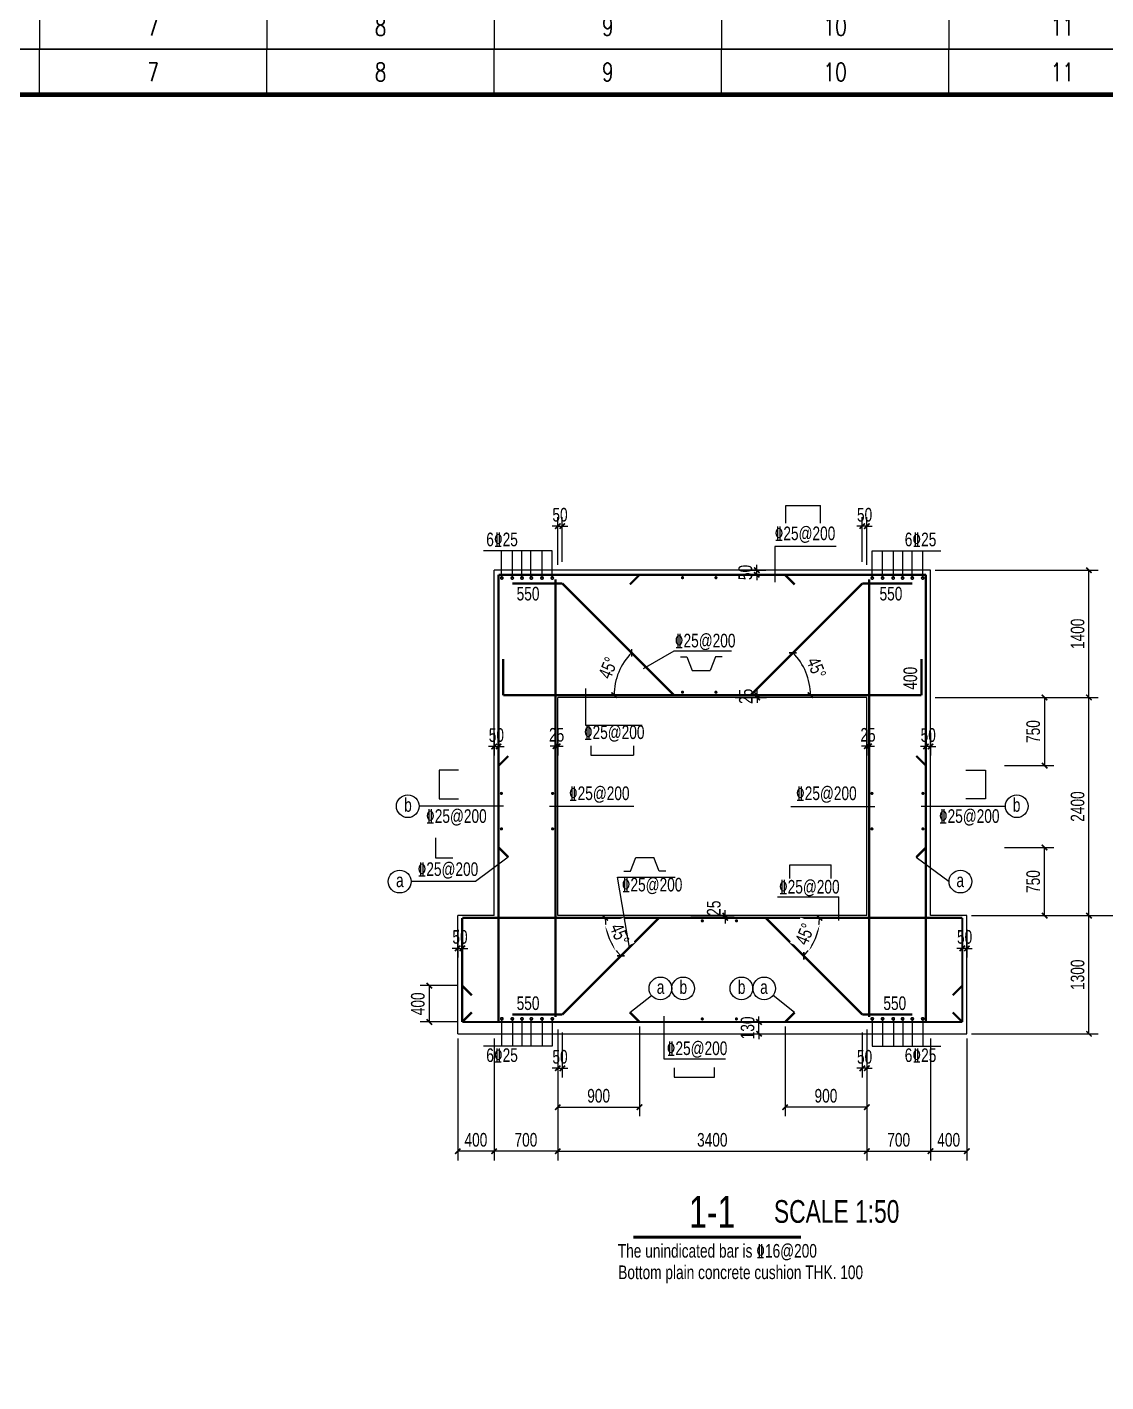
# Model space of a CAD drawing. Extents: x 707031 to 850566, y -411673 to -233438.
# Drawn here: x 738824 to 762555, y -322176 to -292368 of the extents above; entities that cross this region are included whole.
import ezdxf
from ezdxf.enums import TextEntityAlignment as Align

# ---------------------------------------------------------------- set-up
doc = ezdxf.new("R2010")
doc.units = 0
doc.header["$LTSCALE"] = 2000
doc.header["$MEASUREMENT"] = 0
doc.layers.get('0').update_dxf_attribs({"linetype": 'CONTINUOUS'})
doc.layers.get('DEFPOINTS').update_dxf_attribs({"linetype": 'CONTINUOUS'})
for name, color, linetype in [('4', 2, 'CONTINUOUS'), ('5', 7, 'CONTINUOUS'), ('6', 1, 'CONTINUOUS'), ('S_01', 3, 'CONTINUOUS'), ('S_04', 2, 'CONTINUOUS'), ('TK', 1, 'CONTINUOUS')]:
    doc.layers.add(name, color=color, linetype=linetype)
doc.styles.add('KS', font='kstxt.shx', dxfattribs={"width": 0.75, "bigfont": 'kshz.shx'})
doc.styles.add('TK-HZ', font='txt.shx', dxfattribs={"width": 0.8, "bigfont": 'hztxt.shx'})
doc.dimstyles.new('KS100', dxfattribs={"dimtxt": 300, "dimasz": 120, "dimexe": 200, "dimexo": 100, "dimgap": 100, "dimtad": 1, "dimdec": 0, "dimzin": 14, "dimdsep": 46, "dimtxsty": 'KS', "dimblk": 'ARCHTICK', "dimcen": -900, "dimclrd": 7, "dimclre": 7, "dimclrt": 2, "dimadec": 0, "dimazin": 0, "dimtfac": 1, "dimtdec": 0, "dimtix": 1, "dimtmove": 2, "dimatfit": 2, "dimfxl": 1, "dimtfill": 1, "dimtfillclr": 256, "dimtolj": 1, "dimtzin": 14, "dimarcsym": 0})
doc.dimstyles.new('KS50', dxfattribs={"dimtxt": 300, "dimasz": 120, "dimexe": 200, "dimexo": 100, "dimgap": 100, "dimtad": 1, "dimdec": 0, "dimlfac": 0.5, "dimzin": 14, "dimdsep": 46, "dimtxsty": 'KS', "dimblk": 'ARCHTICK', "dimcen": -900, "dimclrd": 7, "dimclre": 7, "dimclrt": 2, "dimadec": 0, "dimazin": 0, "dimtfac": 1, "dimtdec": 0, "dimtix": 1, "dimtmove": 2, "dimatfit": 2, "dimfxl": 1, "dimtolj": 1, "dimtzin": 14, "dimarcsym": 0})

# ---------------------------------------------------------------- blocks, each defined once
blk = doc.blocks.new('A1-1')
at = {"layer": 'TK', "color": 7}
for p, q in [((32050, 58400), (32050, 59400)), ((37050, 58400), (37050, 59400)), ((42050, 58400), (42050, 59400)), ((47050, 58400), (47050, 59400)), ((52050, 58400), (52050, 59400)), ((32050, 1000), (32050, 0)), ((37050, 1000), (37050, 0)), ((42050, 1000), (42050, 0)), ((47050, 1000), (47050, 0)), ((52050, 1000), (52050, 0))]:
    blk.add_line(p, q, dxfattribs=at)
for points, const_width in [([(0, 0), (84100, 0), (84100, 59400), (0, 59400)], 35), ([(2500, 1000), (83100, 1000), (83100, 58400), (2500, 58400)], 100)]:
    blk.add_lwpolyline(points, close=True, dxfattribs=dict(at, const_width=const_width))
at = {"layer": 'TK', "color": 7, "style": 'TK-HZ', "width": 0.75}
for s, p in [('7', (34550, 58900)), ('8', (39550, 58900)), ('9', (44550, 58900)), ('10', (49550, 58900)), ('11', (54550, 58900)), ('7', (34550, 500)), ('8', (39550, 500)), ('9', (44550, 500)), ('10', (49550, 500)), ('11', (54550, 500))]:
    blk.add_text(s, height=400, dxfattribs=at).set_placement(p, align=Align.MIDDLE_CENTER)
blk = doc.blocks.new('_ArchTick')
at = {"color": 0, "linetype": 'ByBlock', "const_width": 0.3}
blk.add_lwpolyline([(-0.5, -0.5), (0.5, 0.5)], dxfattribs=at)
blk = doc.blocks.new('*D298')
at = {"layer": '5', "color": 7, "lineweight": -2}
for p, q in [((759597, -311917), (762383, -311917)), ((762183, -314517), (762183, -311917)), ((759597, -314517), (762383, -314517))]:
    blk.add_line(p, q, dxfattribs=at)
at = {"layer": 'DEFPOINTS', "color": 0}
for p in [(759497, -311917), (762183, -311917), (759497, -314517)]:
    blk.add_point(p, dxfattribs=at)
at = {"layer": '5', "color": 7, "lineweight": -2, "xscale": 120, "yscale": 120, "zscale": 120}
for p, rotation in [((762183, -311917), 90), ((762183, -314517), 270)]:
    blk.add_blockref('_ArchTick', p, dxfattribs=dict(at, rotation=rotation))
at = {"layer": '5', "color": 2, "insert": (761933, -313217), "char_height": 300, "attachment_point": 5, "rotation": 90, "style": 'KS'}
blk.add_mtext('\\A1;1300', dxfattribs=at)
blk = doc.blocks.new('*D299')
at = {"layer": '5', "color": 7, "lineweight": -2}
for p, q in [((758797, -307117), (762383, -307117)), ((762183, -311917), (762183, -307117)), ((759597, -311917), (762383, -311917))]:
    blk.add_line(p, q, dxfattribs=at)
at = {"layer": 'DEFPOINTS', "color": 0}
for p in [(758697, -307117), (762183, -307117), (759497, -311917)]:
    blk.add_point(p, dxfattribs=at)
at = {"layer": '5', "color": 7, "lineweight": -2, "xscale": 120, "yscale": 120, "zscale": 120}
for p, rotation in [((762183, -307117), 90), ((762183, -311917), 270)]:
    blk.add_blockref('_ArchTick', p, dxfattribs=dict(at, rotation=rotation))
at = {"layer": '5', "color": 2, "insert": (761933, -309517), "char_height": 300, "attachment_point": 5, "rotation": 90, "style": 'KS'}
blk.add_mtext('\\A1;2400', dxfattribs=at)
blk = doc.blocks.new('*D300')
at = {"layer": '5', "color": 7, "lineweight": -2}
for p, q in [((758797, -304317), (762383, -304317)), ((762183, -307117), (762183, -304317)), ((759990, -307117), (762383, -307117))]:
    blk.add_line(p, q, dxfattribs=at)
at = {"layer": 'DEFPOINTS', "color": 0}
for p in [(758697, -304317), (762183, -304317), (759890, -307117)]:
    blk.add_point(p, dxfattribs=at)
at = {"layer": '5', "color": 7, "lineweight": -2, "xscale": 120, "yscale": 120, "zscale": 120}
for p, rotation in [((762183, -304317), 90), ((762183, -307117), 270)]:
    blk.add_blockref('_ArchTick', p, dxfattribs=dict(at, rotation=rotation))
at = {"layer": '5', "color": 2, "insert": (761933, -305717), "char_height": 300, "attachment_point": 5, "rotation": 90, "style": 'KS'}
blk.add_mtext('\\A1;1400', dxfattribs=at)
blk = doc.blocks.new('*D301')
at = {"layer": '5', "color": 7, "lineweight": -2}
for p, q in [((753425, -311917), (754380, -311917)), ((753425, -311967), (754380, -311967)), ((754180, -311917), (754180, -311797)), ((754180, -311967), (754180, -311917)), ((754180, -311967), (754180, -312087))]:
    blk.add_line(p, q, dxfattribs=at)
at = {"layer": 'DEFPOINTS', "color": 0}
for p in [(753325, -311917), (753325, -311967), (754180, -311917)]:
    blk.add_point(p, dxfattribs=at)
at = {"layer": '5', "color": 7, "lineweight": -2, "xscale": 120, "yscale": 120, "zscale": 120}
for p, rotation in [((754180, -311917), 270), ((754180, -311967), 90)]:
    blk.add_blockref('_ArchTick', p, dxfattribs=dict(at, rotation=rotation))
at = {"layer": '5', "color": 2, "insert": (753930, -311753), "char_height": 300, "attachment_point": 5, "rotation": 90, "style": 'KS'}
blk.add_mtext('\\A1;25', dxfattribs=at)
blk = doc.blocks.new('*D302')
at = {"layer": '5', "color": 7, "lineweight": -2}
for p, q in [((760323, -310417), (761407, -310417)), ((761207, -311917), (761207, -310417)), ((760226, -311917), (761407, -311917))]:
    blk.add_line(p, q, dxfattribs=at)
at = {"layer": 'DEFPOINTS', "color": 0}
for p in [(760223, -310417), (761207, -310417), (760126, -311917)]:
    blk.add_point(p, dxfattribs=at)
at = {"layer": '5', "color": 7, "lineweight": -2, "xscale": 120, "yscale": 120, "zscale": 120}
for p, rotation in [((761207, -310417), 90), ((761207, -311917), 270)]:
    blk.add_blockref('_ArchTick', p, dxfattribs=dict(at, rotation=rotation))
at = {"layer": '5', "color": 2, "insert": (760957, -311167), "char_height": 300, "attachment_point": 5, "rotation": 90, "style": 'KS'}
blk.add_mtext('\\A1;750', dxfattribs=at)
blk = doc.blocks.new('*D303')
at = {"layer": '5', "color": 7, "lineweight": -2}
for p, q in [((760226, -307117), (761407, -307117)), ((761207, -307117), (761207, -308617)), ((760323, -308617), (761407, -308617))]:
    blk.add_line(p, q, dxfattribs=at)
at = {"layer": 'DEFPOINTS', "color": 0}
for p in [(760126, -307117), (760223, -308617), (761207, -308617)]:
    blk.add_point(p, dxfattribs=at)
at = {"layer": '5', "color": 7, "lineweight": -2, "xscale": 120, "yscale": 120, "zscale": 120}
for p, rotation in [((761207, -307117), 90), ((761207, -308617), 270)]:
    blk.add_blockref('_ArchTick', p, dxfattribs=dict(at, rotation=rotation))
at = {"layer": '5', "color": 2, "insert": (760957, -307867), "char_height": 300, "attachment_point": 5, "rotation": 90, "style": 'KS'}
blk.add_mtext('\\A1;750', dxfattribs=at)
blk = doc.blocks.new('*D304')
at = {"layer": '5', "color": 7, "lineweight": -2}
for p, q in [((758697, -314617), (758697, -317301)), ((759497, -314617), (759497, -317301)), ((758697, -317101), (759497, -317101))]:
    blk.add_line(p, q, dxfattribs=at)
at = {"layer": 'DEFPOINTS', "color": 0}
for p in [(758697, -314517), (759497, -314517), (759497, -317101)]:
    blk.add_point(p, dxfattribs=at)
at = {"layer": '5', "color": 7, "lineweight": -2, "xscale": 120, "yscale": 120, "zscale": 120, "rotation": 180}
blk.add_blockref('_ArchTick', (758697, -317101), dxfattribs=at)
at = {"layer": '5', "color": 7, "lineweight": -2, "xscale": 120, "yscale": 120, "zscale": 120}
blk.add_blockref('_ArchTick', (759497, -317101), dxfattribs=at)
at = {"layer": '5', "color": 2, "insert": (759097, -316851), "char_height": 300, "attachment_point": 5, "style": 'KS'}
blk.add_mtext('\\A1;400', dxfattribs=at)
blk = doc.blocks.new('*D305')
at = {"layer": '5', "color": 7, "lineweight": -2}
for p, q in [((757297, -314617), (757297, -317301)), ((758697, -314995), (758697, -317301)), ((757297, -317101), (758697, -317101))]:
    blk.add_line(p, q, dxfattribs=at)
at = {"layer": 'DEFPOINTS', "color": 0}
for p in [(757297, -314517), (758697, -314895), (758697, -317101)]:
    blk.add_point(p, dxfattribs=at)
at = {"layer": '5', "color": 7, "lineweight": -2, "xscale": 120, "yscale": 120, "zscale": 120, "rotation": 180}
blk.add_blockref('_ArchTick', (757297, -317101), dxfattribs=at)
at = {"layer": '5', "color": 7, "lineweight": -2, "xscale": 120, "yscale": 120, "zscale": 120}
blk.add_blockref('_ArchTick', (758697, -317101), dxfattribs=at)
at = {"layer": '5', "color": 2, "insert": (757997, -316851), "char_height": 300, "attachment_point": 5, "style": 'KS'}
blk.add_mtext('\\A1;700', dxfattribs=at)
blk = doc.blocks.new('*D306')
at = {"layer": '5', "color": 7, "lineweight": -2}
for p, q in [((750497, -314617), (750497, -317301)), ((757297, -316163), (757297, -317301)), ((750497, -317101), (757297, -317101))]:
    blk.add_line(p, q, dxfattribs=at)
at = {"layer": 'DEFPOINTS', "color": 0}
for p in [(750497, -314517), (757297, -316063), (757297, -317101)]:
    blk.add_point(p, dxfattribs=at)
at = {"layer": '5', "color": 7, "lineweight": -2, "xscale": 120, "yscale": 120, "zscale": 120, "rotation": 180}
blk.add_blockref('_ArchTick', (750497, -317101), dxfattribs=at)
at = {"layer": '5', "color": 7, "lineweight": -2, "xscale": 120, "yscale": 120, "zscale": 120}
blk.add_blockref('_ArchTick', (757297, -317101), dxfattribs=at)
at = {"layer": '5', "color": 2, "insert": (753897, -316851), "char_height": 300, "attachment_point": 5, "style": 'KS'}
blk.add_mtext('\\A1;3400', dxfattribs=at)
blk = doc.blocks.new('*D307')
at = {"layer": '5', "color": 7, "lineweight": -2}
for p, q in [((748297, -314617), (748297, -317301)), ((749097, -314617), (749097, -317301)), ((749097, -317101), (748297, -317101))]:
    blk.add_line(p, q, dxfattribs=at)
at = {"layer": 'DEFPOINTS', "color": 0}
for p in [(748297, -314517), (749097, -314517), (748297, -317101)]:
    blk.add_point(p, dxfattribs=at)
at = {"layer": '5', "color": 7, "lineweight": -2, "xscale": 120, "yscale": 120, "zscale": 120, "rotation": 180}
blk.add_blockref('_ArchTick', (748297, -317101), dxfattribs=at)
at = {"layer": '5', "color": 7, "lineweight": -2, "xscale": 120, "yscale": 120, "zscale": 120}
blk.add_blockref('_ArchTick', (749097, -317101), dxfattribs=at)
at = {"layer": '5', "color": 2, "insert": (748697, -316851), "char_height": 300, "attachment_point": 5, "style": 'KS'}
blk.add_mtext('\\A1;400', dxfattribs=at)
blk = doc.blocks.new('*D308')
at = {"layer": '5', "color": 7, "lineweight": -2}
for p, q in [((750497, -314617), (750497, -317301)), ((749097, -314995), (749097, -317301)), ((750497, -317101), (749097, -317101))]:
    blk.add_line(p, q, dxfattribs=at)
at = {"layer": 'DEFPOINTS', "color": 0}
for p in [(750497, -314517), (749097, -314895), (749097, -317101)]:
    blk.add_point(p, dxfattribs=at)
at = {"layer": '5', "color": 7, "lineweight": -2, "xscale": 120, "yscale": 120, "zscale": 120, "rotation": 180}
blk.add_blockref('_ArchTick', (749097, -317101), dxfattribs=at)
at = {"layer": '5', "color": 7, "lineweight": -2, "xscale": 120, "yscale": 120, "zscale": 120}
blk.add_blockref('_ArchTick', (750497, -317101), dxfattribs=at)
at = {"layer": '5', "color": 2, "insert": (749797, -316851), "char_height": 300, "attachment_point": 5, "style": 'KS'}
blk.add_mtext('\\A1;700', dxfattribs=at)
blk = doc.blocks.new('*D309')
at = {"layer": '5', "color": 7, "lineweight": -2}
for p, q in [((748297, -313457), (747471, -313457)), ((747671, -313457), (747671, -314257)), ((748297, -314257), (747471, -314257))]:
    blk.add_line(p, q, dxfattribs=at)
at = {"layer": 'DEFPOINTS', "color": 0}
for p in [(748397, -313457), (747671, -314257), (748397, -314257)]:
    blk.add_point(p, dxfattribs=at)
at = {"layer": '5', "color": 7, "lineweight": -2, "xscale": 120, "yscale": 120, "zscale": 120}
for p, rotation in [((747671, -313457), 90), ((747671, -314257), 270)]:
    blk.add_blockref('_ArchTick', p, dxfattribs=dict(at, rotation=rotation))
at = {"layer": '5', "color": 2, "insert": (747421, -313857), "char_height": 300, "attachment_point": 5, "rotation": 90, "style": 'KS'}
blk.add_mtext('\\A1;400', dxfattribs=at)
blk = doc.blocks.new('*D310')
at = {"layer": '5', "color": 7, "lineweight": -2}
for p, q in [((748297, -312222), (748297, -312837)), ((748397, -312222), (748397, -312837)), ((748297, -312637), (748177, -312637)), ((748297, -312637), (748397, -312637)), ((748397, -312637), (748517, -312637))]:
    blk.add_line(p, q, dxfattribs=at)
at = {"layer": 'DEFPOINTS', "color": 0}
for p in [(748297, -312122), (748397, -312122), (748397, -312637)]:
    blk.add_point(p, dxfattribs=at)
at = {"layer": '5', "color": 7, "lineweight": -2, "xscale": 120, "yscale": 120, "zscale": 120}
blk.add_blockref('_ArchTick', (748297, -312637), dxfattribs=at)
at = {"layer": '5', "color": 7, "lineweight": -2, "xscale": 120, "yscale": 120, "zscale": 120, "rotation": 180}
blk.add_blockref('_ArchTick', (748397, -312637), dxfattribs=at)
at = {"layer": '5', "color": 2, "insert": (748347, -312387), "char_height": 300, "attachment_point": 5, "style": 'KS'}
blk.add_mtext('\\A1;50', dxfattribs=at)
blk = doc.blocks.new('*D311')
at = {"layer": '5', "color": 7, "lineweight": -2}
for p, q in [((759397, -312222), (759397, -312837)), ((759497, -312222), (759497, -312837)), ((759397, -312637), (759277, -312637)), ((759497, -312637), (759397, -312637)), ((759497, -312637), (759617, -312637))]:
    blk.add_line(p, q, dxfattribs=at)
at = {"layer": 'DEFPOINTS', "color": 0}
for p in [(759397, -312122), (759497, -312122), (759397, -312637)]:
    blk.add_point(p, dxfattribs=at)
at = {"layer": '5', "color": 7, "lineweight": -2, "xscale": 120, "yscale": 120, "zscale": 120}
blk.add_blockref('_ArchTick', (759397, -312637), dxfattribs=at)
at = {"layer": '5', "color": 7, "lineweight": -2, "xscale": 120, "yscale": 120, "zscale": 120, "rotation": 180}
blk.add_blockref('_ArchTick', (759497, -312637), dxfattribs=at)
at = {"layer": '5', "color": 2, "insert": (759447, -312387), "char_height": 300, "attachment_point": 5, "style": 'KS'}
blk.add_mtext('\\A1;50', dxfattribs=at)
blk = doc.blocks.new('*D394')
at = {"layer": '5', "color": 7, "lineweight": -2}
for p, q in [((754924, -314257), (754924, -314137)), ((754705, -314257), (755124, -314257)), ((754924, -314517), (754924, -314257)), ((754705, -314517), (755124, -314517)), ((754924, -314517), (754924, -314637))]:
    blk.add_line(p, q, dxfattribs=at)
at = {"layer": 'DEFPOINTS', "color": 0}
for p in [(754605, -314257), (754924, -314257), (754605, -314517)]:
    blk.add_point(p, dxfattribs=at)
at = {"layer": '5', "color": 7, "lineweight": -2, "xscale": 120, "yscale": 120, "zscale": 120}
for p, rotation in [((754924, -314257), 270), ((754924, -314517), 90)]:
    blk.add_blockref('_ArchTick', p, dxfattribs=dict(at, rotation=rotation))
at = {"layer": '5', "color": 2, "insert": (754674, -314387), "char_height": 300, "attachment_point": 5, "rotation": 90, "style": 'KS'}
blk.add_mtext('\\A1;130', dxfattribs=at)
blk = doc.blocks.new('*D395')
at = {"layer": '5', "color": 7, "lineweight": -2}
for p, q in [((754592, -304317), (755074, -304317)), ((754874, -304317), (754874, -304197)), ((754874, -304417), (754874, -304317)), ((754592, -304417), (755074, -304417)), ((754874, -304417), (754874, -304537))]:
    blk.add_line(p, q, dxfattribs=at)
at = {"layer": 'DEFPOINTS', "color": 0}
for p in [(754492, -304317), (754874, -304317), (754492, -304417)]:
    blk.add_point(p, dxfattribs=at)
at = {"layer": '5', "color": 7, "lineweight": -2, "xscale": 120, "yscale": 120, "zscale": 120}
for p, rotation in [((754874, -304317), 270), ((754874, -304417), 90)]:
    blk.add_blockref('_ArchTick', p, dxfattribs=dict(at, rotation=rotation))
at = {"layer": '5', "color": 2, "insert": (754624, -304367), "char_height": 300, "attachment_point": 5, "rotation": 90, "style": 'KS'}
blk.add_mtext('\\A1;50', dxfattribs=at)
blk = doc.blocks.new('*D396')
at = {"layer": '5', "color": 7, "lineweight": -2}
for p, q in [((754886, -307067), (754886, -306947)), ((754401, -307067), (755086, -307067)), ((754401, -307117), (755086, -307117)), ((754886, -307117), (754886, -307067)), ((754886, -307117), (754886, -307237))]:
    blk.add_line(p, q, dxfattribs=at)
at = {"layer": 'DEFPOINTS', "color": 0}
for p in [(754301, -307067), (754301, -307117), (754886, -307067)]:
    blk.add_point(p, dxfattribs=at)
at = {"layer": '5', "color": 7, "lineweight": -2, "xscale": 120, "yscale": 120, "zscale": 120}
for p, rotation in [((754886, -307067), 270), ((754886, -307117), 90)]:
    blk.add_blockref('_ArchTick', p, dxfattribs=dict(at, rotation=rotation))
at = {"layer": '5', "color": 2, "insert": (754636, -307092), "char_height": 300, "attachment_point": 5, "rotation": 90, "style": 'KS'}
blk.add_mtext('\\A1;25', dxfattribs=at)
blk = doc.blocks.new('*D397')
at = {"layer": '5', "color": 7, "lineweight": -2}
for p, q in [((749097, -307896), (749097, -308395)), ((749197, -307896), (749197, -308395)), ((749097, -308195), (748977, -308195)), ((749097, -308195), (749197, -308195)), ((749197, -308195), (749317, -308195))]:
    blk.add_line(p, q, dxfattribs=at)
at = {"layer": 'DEFPOINTS', "color": 0}
for p in [(749097, -307796), (749197, -307796), (749197, -308195)]:
    blk.add_point(p, dxfattribs=at)
at = {"layer": '5', "color": 7, "lineweight": -2, "xscale": 120, "yscale": 120, "zscale": 120}
blk.add_blockref('_ArchTick', (749097, -308195), dxfattribs=at)
at = {"layer": '5', "color": 7, "lineweight": -2, "xscale": 120, "yscale": 120, "zscale": 120, "rotation": 180}
blk.add_blockref('_ArchTick', (749197, -308195), dxfattribs=at)
at = {"layer": '5', "color": 2, "insert": (749147, -307945), "char_height": 300, "attachment_point": 5, "style": 'KS'}
blk.add_mtext('\\A1;50', dxfattribs=at)
blk = doc.blocks.new('*D398')
at = {"layer": '5', "color": 7, "lineweight": -2}
for p, q in [((750447, -307832), (750447, -308391)), ((750497, -307832), (750497, -308391)), ((750447, -308191), (750327, -308191)), ((750447, -308191), (750497, -308191)), ((750497, -308191), (750617, -308191))]:
    blk.add_line(p, q, dxfattribs=at)
at = {"layer": 'DEFPOINTS', "color": 0}
for p in [(750447, -307732), (750497, -307732), (750497, -308191)]:
    blk.add_point(p, dxfattribs=at)
at = {"layer": '5', "color": 7, "lineweight": -2, "xscale": 120, "yscale": 120, "zscale": 120}
blk.add_blockref('_ArchTick', (750447, -308191), dxfattribs=at)
at = {"layer": '5', "color": 7, "lineweight": -2, "xscale": 120, "yscale": 120, "zscale": 120, "rotation": 180}
blk.add_blockref('_ArchTick', (750497, -308191), dxfattribs=at)
at = {"layer": '5', "color": 2, "insert": (750472, -307941), "char_height": 300, "attachment_point": 5, "style": 'KS'}
blk.add_mtext('\\A1;25', dxfattribs=at)
blk = doc.blocks.new('*D399')
at = {"layer": '5', "color": 7, "lineweight": -2}
for p, q in [((758597, -307896), (758597, -308395)), ((758697, -307896), (758697, -308395)), ((758597, -308195), (758477, -308195)), ((758697, -308195), (758597, -308195)), ((758697, -308195), (758817, -308195))]:
    blk.add_line(p, q, dxfattribs=at)
at = {"layer": 'DEFPOINTS', "color": 0}
for p in [(758597, -307796), (758697, -307796), (758597, -308195)]:
    blk.add_point(p, dxfattribs=at)
at = {"layer": '5', "color": 7, "lineweight": -2, "xscale": 120, "yscale": 120, "zscale": 120}
blk.add_blockref('_ArchTick', (758597, -308195), dxfattribs=at)
at = {"layer": '5', "color": 7, "lineweight": -2, "xscale": 120, "yscale": 120, "zscale": 120, "rotation": 180}
blk.add_blockref('_ArchTick', (758697, -308195), dxfattribs=at)
at = {"layer": '5', "color": 2, "insert": (758647, -307945), "char_height": 300, "attachment_point": 5, "style": 'KS'}
blk.add_mtext('\\A1;50', dxfattribs=at)
blk = doc.blocks.new('*D400')
at = {"layer": '5', "color": 7, "lineweight": -2}
for p, q in [((757297, -307832), (757297, -308391)), ((757347, -307832), (757347, -308391)), ((757297, -308191), (757177, -308191)), ((757347, -308191), (757297, -308191)), ((757347, -308191), (757467, -308191))]:
    blk.add_line(p, q, dxfattribs=at)
at = {"layer": 'DEFPOINTS', "color": 0}
for p in [(757297, -307732), (757347, -307732), (757297, -308191)]:
    blk.add_point(p, dxfattribs=at)
at = {"layer": '5', "color": 7, "lineweight": -2, "xscale": 120, "yscale": 120, "zscale": 120}
blk.add_blockref('_ArchTick', (757297, -308191), dxfattribs=at)
at = {"layer": '5', "color": 7, "lineweight": -2, "xscale": 120, "yscale": 120, "zscale": 120, "rotation": 180}
blk.add_blockref('_ArchTick', (757347, -308191), dxfattribs=at)
at = {"layer": '5', "color": 2, "insert": (757322, -307941), "char_height": 300, "attachment_point": 5, "style": 'KS'}
blk.add_mtext('\\A1;25', dxfattribs=at)
blk = doc.blocks.new('*D401')
at = {"layer": '5', "color": 7, "lineweight": -2}
for p, q in [((752297, -314358), (752297, -316332)), ((750497, -315257), (750497, -316332)), ((750497, -316132), (752297, -316132))]:
    blk.add_line(p, q, dxfattribs=at)
at = {"layer": 'DEFPOINTS', "color": 0}
for p in [(752297, -314258), (750497, -315157), (752297, -316132)]:
    blk.add_point(p, dxfattribs=at)
at = {"layer": '5', "color": 7, "lineweight": -2, "xscale": 120, "yscale": 120, "zscale": 120, "rotation": 180}
blk.add_blockref('_ArchTick', (750497, -316132), dxfattribs=at)
at = {"layer": '5', "color": 7, "lineweight": -2, "xscale": 120, "yscale": 120, "zscale": 120}
blk.add_blockref('_ArchTick', (752297, -316132), dxfattribs=at)
at = {"layer": '5', "color": 2, "insert": (751397, -315882), "char_height": 300, "attachment_point": 5, "style": 'KS'}
blk.add_mtext('\\A1;900', dxfattribs=at)
blk = doc.blocks.new('*D402')
at = {"layer": '5', "color": 7, "lineweight": -2}
for p, q in [((755497, -314358), (755497, -316332)), ((757297, -315257), (757297, -316332)), ((757297, -316132), (755497, -316132))]:
    blk.add_line(p, q, dxfattribs=at)
at = {"layer": 'DEFPOINTS', "color": 0}
for p in [(755497, -314258), (757297, -315157), (755497, -316132)]:
    blk.add_point(p, dxfattribs=at)
at = {"layer": '5', "color": 7, "lineweight": -2, "xscale": 120, "yscale": 120, "zscale": 120, "rotation": 180}
blk.add_blockref('_ArchTick', (755497, -316132), dxfattribs=at)
at = {"layer": '5', "color": 7, "lineweight": -2, "xscale": 120, "yscale": 120, "zscale": 120}
blk.add_blockref('_ArchTick', (757297, -316132), dxfattribs=at)
at = {"layer": '5', "color": 2, "insert": (756397, -315882), "char_height": 300, "attachment_point": 5, "style": 'KS'}
blk.add_mtext('\\A1;900', dxfattribs=at)
blk = doc.blocks.new('*D403')
at = {"color": 7, "lineweight": -2}
blk.add_arc((753055, -307067), 1318, 135, 180, dxfattribs=at)
at = {"layer": 'DEFPOINTS', "color": 0}
for p in [(750597, -304609), (749230, -307067), (753055, -307067), (758430, -307067)]:
    blk.add_point(p, dxfattribs=at)
at = {"color": 7, "lineweight": -2, "xscale": 120, "yscale": 120, "zscale": 120}
for p, rotation in [((752123, -306135), 44.99999999999842), ((751737, -307067), 269.9999999999998)]:
    blk.add_blockref('_ArchTick', p, dxfattribs=dict(at, rotation=rotation))
at = {"color": 2, "insert": (751606, -306467), "char_height": 300, "attachment_point": 5, "rotation": 67.5, "style": 'KS', "bg_fill": 3, "box_fill_scale": 1.25, "bg_fill_color": 256, "bg_fill_true_color": 13158600, "bg_fill_transparency": 0}
blk.add_mtext('\\A1;45°', dxfattribs=at)
at = {"layer": 'DEFPOINTS', "color": 0}
blk.add_point((751913, -306408), dxfattribs=at)
blk = doc.blocks.new('*D404')
at = {"layer": '5', "color": 7, "lineweight": -2}
for p, q in [((750497, -303348), (750377, -303348)), ((750497, -304200), (750497, -303148)), ((750497, -303348), (750597, -303348)), ((750597, -304133), (750597, -303148)), ((750597, -303348), (750717, -303348))]:
    blk.add_line(p, q, dxfattribs=at)
at = {"layer": 'DEFPOINTS', "color": 0}
for p in [(750597, -303348), (750497, -304300), (750597, -304233)]:
    blk.add_point(p, dxfattribs=at)
at = {"layer": '5', "color": 7, "lineweight": -2, "xscale": 120, "yscale": 120, "zscale": 120}
blk.add_blockref('_ArchTick', (750497, -303348), dxfattribs=at)
at = {"layer": '5', "color": 7, "lineweight": -2, "xscale": 120, "yscale": 120, "zscale": 120, "rotation": 180}
blk.add_blockref('_ArchTick', (750597, -303348), dxfattribs=at)
at = {"layer": '5', "color": 2, "insert": (750547, -303098), "char_height": 300, "attachment_point": 5, "style": 'KS'}
blk.add_mtext('\\A1;50', dxfattribs=at)
blk = doc.blocks.new('*D405')
at = {"layer": '5', "color": 7, "lineweight": -2}
for p, q in [((757197, -303348), (757077, -303348)), ((757197, -304133), (757197, -303148)), ((757297, -303348), (757197, -303348)), ((757297, -304200), (757297, -303148)), ((757297, -303348), (757417, -303348))]:
    blk.add_line(p, q, dxfattribs=at)
at = {"layer": 'DEFPOINTS', "color": 0}
for p in [(757197, -303348), (757197, -304233), (757297, -304300)]:
    blk.add_point(p, dxfattribs=at)
at = {"layer": '5', "color": 7, "lineweight": -2, "xscale": 120, "yscale": 120, "zscale": 120}
blk.add_blockref('_ArchTick', (757197, -303348), dxfattribs=at)
at = {"layer": '5', "color": 7, "lineweight": -2, "xscale": 120, "yscale": 120, "zscale": 120, "rotation": 180}
blk.add_blockref('_ArchTick', (757297, -303348), dxfattribs=at)
at = {"layer": '5', "color": 2, "insert": (757247, -303098), "char_height": 300, "attachment_point": 5, "style": 'KS'}
blk.add_mtext('\\A1;50', dxfattribs=at)
blk = doc.blocks.new('*D406')
at = {"color": 7, "lineweight": -2}
blk.add_arc((754738, -307067), 1318, 0, 45, dxfattribs=at)
at = {"layer": 'DEFPOINTS', "color": 0}
for p in [(757197, -304609), (749363, -307067), (754738, -307067), (758563, -307067)]:
    blk.add_point(p, dxfattribs=at)
at = {"color": 7, "lineweight": -2, "xscale": 120, "yscale": 120, "zscale": 120}
for p, rotation in [((755670, -306135), 134.9999999999999), ((756056, -307067), 270.0000000000002)]:
    blk.add_blockref('_ArchTick', p, dxfattribs=dict(at, rotation=rotation))
at = {"color": 2, "insert": (756187, -306467), "char_height": 300, "attachment_point": 5, "rotation": 292.5, "style": 'KS', "bg_fill": 3, "box_fill_scale": 1.25, "bg_fill_color": 256, "bg_fill_true_color": 13158600, "bg_fill_transparency": 9758776}
blk.add_mtext('\\A1;45°', dxfattribs=at)
at = {"layer": 'DEFPOINTS', "color": 0}
blk.add_point((756011, -306726), dxfattribs=at)
blk = doc.blocks.new('*D407')
at = {"layer": '5', "color": 7, "lineweight": -2}
for p, q in [((750497, -314423), (750497, -315475)), ((750597, -314489), (750597, -315475)), ((750497, -315275), (750377, -315275)), ((750497, -315275), (750597, -315275)), ((750597, -315275), (750717, -315275))]:
    blk.add_line(p, q, dxfattribs=at)
at = {"layer": 'DEFPOINTS', "color": 0}
for p in [(750497, -314323), (750597, -314389), (750597, -315275)]:
    blk.add_point(p, dxfattribs=at)
at = {"layer": '5', "color": 7, "lineweight": -2, "xscale": 120, "yscale": 120, "zscale": 120}
blk.add_blockref('_ArchTick', (750497, -315275), dxfattribs=at)
at = {"layer": '5', "color": 7, "lineweight": -2, "xscale": 120, "yscale": 120, "zscale": 120, "rotation": 180}
blk.add_blockref('_ArchTick', (750597, -315275), dxfattribs=at)
at = {"layer": '5', "color": 2, "insert": (750547, -315025), "char_height": 300, "attachment_point": 5, "style": 'KS'}
blk.add_mtext('\\A1;50', dxfattribs=at)
blk = doc.blocks.new('*D408')
at = {"color": 7, "lineweight": -2}
blk.add_arc((752721, -311967), 1182, 180, 225, dxfattribs=at)
at = {"layer": 'DEFPOINTS', "color": 0}
for p in [(748397, -311967), (752721, -311967), (759397, -311967), (750597, -314092)]:
    blk.add_point(p, dxfattribs=at)
at = {"color": 7, "lineweight": -2, "xscale": 120, "yscale": 120, "zscale": 120}
for p, rotation in [((751539, -311967), 89.99999999999939), ((751885, -312803), 315)]:
    blk.add_blockref('_ArchTick', p, dxfattribs=dict(at, rotation=rotation))
at = {"color": 2, "insert": (751860, -312324), "char_height": 300, "attachment_point": 5, "rotation": 292.5, "style": 'KS', "bg_fill": 3, "box_fill_scale": 1.25, "bg_fill_color": 256, "bg_fill_true_color": 13158600, "bg_fill_transparency": 9761356}
blk.add_mtext('\\A1;45°', dxfattribs=at)
at = {"layer": 'DEFPOINTS', "color": 0}
blk.add_point((751579, -312273), dxfattribs=at)
blk = doc.blocks.new('*D409')
at = {"color": 7, "lineweight": -2}
blk.add_arc((755072, -311967), 1182, 315, 360, dxfattribs=at)
at = {"layer": 'DEFPOINTS', "color": 0}
for p in [(748397, -311967), (755072, -311967), (759397, -311967), (757197, -314092)]:
    blk.add_point(p, dxfattribs=at)
at = {"color": 7, "lineweight": -2, "xscale": 120, "yscale": 120, "zscale": 120}
for p, rotation in [((756254, -311967), 89.99999999999977), ((755908, -312803), 225)]:
    blk.add_blockref('_ArchTick', p, dxfattribs=dict(at, rotation=rotation))
at = {"color": 2, "insert": (755933, -312324), "char_height": 300, "attachment_point": 5, "rotation": 67.5, "style": 'KS', "bg_fill": 3, "box_fill_scale": 1.25, "bg_fill_color": 256, "bg_fill_true_color": 13158600, "bg_fill_transparency": 1111436}
blk.add_mtext('\\A1;45°', dxfattribs=at)
at = {"layer": 'DEFPOINTS', "color": 0}
blk.add_point((756096, -312559), dxfattribs=at)
blk = doc.blocks.new('*D410')
at = {"layer": '5', "color": 7, "lineweight": -2}
for p, q in [((757297, -314423), (757297, -315475)), ((757197, -314489), (757197, -315475)), ((757197, -315275), (757077, -315275)), ((757297, -315275), (757197, -315275)), ((757297, -315275), (757417, -315275))]:
    blk.add_line(p, q, dxfattribs=at)
at = {"layer": 'DEFPOINTS', "color": 0}
for p in [(757197, -314389), (757297, -314323), (757197, -315275)]:
    blk.add_point(p, dxfattribs=at)
at = {"layer": '5', "color": 7, "lineweight": -2, "xscale": 120, "yscale": 120, "zscale": 120}
blk.add_blockref('_ArchTick', (757197, -315275), dxfattribs=at)
at = {"layer": '5', "color": 7, "lineweight": -2, "xscale": 120, "yscale": 120, "zscale": 120, "rotation": 180}
blk.add_blockref('_ArchTick', (757297, -315275), dxfattribs=at)
at = {"layer": '5', "color": 2, "insert": (757247, -315025), "char_height": 300, "attachment_point": 5, "style": 'KS'}
blk.add_mtext('\\A1;50', dxfattribs=at)

msp = doc.modelspace()

# ---------------------------------------------------------------- linework, layer by layer
at = {"layer": '6', "const_width": 50}
for points in [[(749196.59, -304417.425), (758596.59, -304417.425)], [(749196.59, -304417.425), (749196.59, -314257.425)], [(749496.59, -304609.004), (750596.59, -304609.004)], [(750446.59, -314145.668), (750446.59, -304519.028)], [(750596.59, -304609.004), (753055.011, -307067.425)], [(752084.458, -304629.557), (752296.59, -304417.425)], [(755708.722, -304629.557), (755496.59, -304417.425)], [(757346.59, -314145.668), (757346.59, -304519.028)], [(758596.59, -304417.425), (758596.59, -314257.425)], [(749296.59, -306267.425), (749296.59, -307067.425)], [(758496.59, -306267.425), (758496.59, -307067.425)], [(749296.59, -307067.425), (758496.59, -307067.425)], [(749196.59, -308617.425), (749408.722, -308405.293)], [(758596.59, -308617.425), (758384.458, -308405.293)], [(749196.59, -310417.425), (749408.722, -310629.557)], [(758596.59, -310417.425), (758384.458, -310629.557)], [(748396.59, -311967.425), (759396.59, -311967.425)], [(748396.59, -311967.425), (748396.59, -314257.425)], [(750596.59, -314091.899), (752721.064, -311967.425)], [(757196.59, -314091.899), (755072.116, -311967.425)], [(759396.59, -311967.425), (759396.59, -314257.425)], [(748608.722, -313669.557), (748396.59, -313457.425)], [(759184.458, -313669.557), (759396.59, -313457.425)], [(748396.59, -314257.425), (748608.722, -314045.293)], [(749496.59, -314091.899), (750596.59, -314091.899)], [(752084.458, -314046.332), (752296.59, -314258.464)], [(755708.722, -314046.332), (755496.59, -314258.464)], [(758296.59, -314091.899), (757196.59, -314091.899)], [(759396.59, -314257.425), (759184.458, -314045.293)], [(748396.59, -314257.425), (759396.59, -314257.425)]]:
    msp.add_lwpolyline(points, dxfattribs=at)
at = {"layer": '6'}
for points, const_width in [([(749249.607, -304488.493, -1), (749284.607, -304488.493, -1)], 50), ([(749479.508, -304488.493, -1), (749514.508, -304488.493, -1)], 50), ([(749692.947, -304488.493, -1), (749727.947, -304488.493, -1)], 50), ([(749898.727, -304488.493, -1), (749933.727, -304488.493, -1)], 50), ([(750132.685, -304488.493, -1), (750167.685, -304488.493, -1)], 50), ([(750359.69, -304488.493, -1), (750394.69, -304488.493, -1)], 50), ([(753224.187, -304481.492, 1), (753259.187, -304481.492, 1)], 35), ([(753959.592, -304481.492, 1), (753994.592, -304481.492, 1)], 35), ([(757433.489, -304488.493, 1), (757398.489, -304488.493, 1)], 50), ([(757660.494, -304488.493, 1), (757625.494, -304488.493, 1)], 50), ([(757894.452, -304488.493, 1), (757859.452, -304488.493, 1)], 50), ([(758100.233, -304488.493, 1), (758065.233, -304488.493, 1)], 50), ([(758313.671, -304488.493, 1), (758278.671, -304488.493, 1)], 50), ([(758543.572, -304488.493, 1), (758508.572, -304488.493, 1)], 50), ([(753224.187, -307000.819, 1), (753259.187, -307000.819, 1)], 35), ([(753959.592, -307000.819, 1), (753994.592, -307000.819, 1)], 35), ([(749275.431, -309228.013, -1), (749240.431, -309228.013, -1)], 35), ([(750401.975, -309228.013, -1), (750366.975, -309228.013, -1)], 35), ([(757391.204, -309228.013, 1), (757426.204, -309228.013, 1)], 35), ([(758512.991, -309228.013, 1), (758547.991, -309228.013, 1)], 35), ([(749275.431, -310008.155, -1), (749240.431, -310008.155, -1)], 35), ([(750401.975, -310008.155, -1), (750366.975, -310008.155, -1)], 35), ([(757391.204, -310008.155, 1), (757426.204, -310008.155, 1)], 35), ([(758512.991, -310008.155, 1), (758547.991, -310008.155, 1)], 35), ([(753659.436, -312031.492, 1), (753694.436, -312031.492, 1)], 35), ([(754410.081, -312031.492, 1), (754445.081, -312031.492, 1)], 35), ([(749249.607, -314186.357, 1), (749284.607, -314186.357, 1)], 50), ([(749479.508, -314186.357, 1), (749514.508, -314186.357, 1)], 50), ([(749692.947, -314186.357, 1), (749727.947, -314186.357, 1)], 50), ([(749898.727, -314186.357, 1), (749933.727, -314186.357, 1)], 50), ([(750132.685, -314186.357, 1), (750167.685, -314186.357, 1)], 50), ([(750359.69, -314186.357, 1), (750394.69, -314186.357, 1)], 50), ([(753659.436, -314189.796, 1), (753694.436, -314189.796, 1)], 35), ([(754410.081, -314189.796, 1), (754445.081, -314189.796, 1)], 35), ([(757433.489, -314186.357, -1), (757398.489, -314186.357, -1)], 50), ([(757660.494, -314186.357, -1), (757625.494, -314186.357, -1)], 50), ([(757894.452, -314186.357, -1), (757859.452, -314186.357, -1)], 50), ([(758100.233, -314186.357, -1), (758065.233, -314186.357, -1)], 50), ([(758313.671, -314186.357, -1), (758278.671, -314186.357, -1)], 50), ([(758543.572, -314186.357, -1), (758508.572, -314186.357, -1)], 50)]:
    msp.add_lwpolyline(points, format="xyb", close=True, dxfattribs=dict(at, const_width=const_width))
at = {"layer": 'S_01'}
for p, q in [((758696.59, -304317.425), (749096.59, -304317.425)), ((749096.59, -311917.425), (749096.59, -304317.425)), ((758696.59, -311917.425), (758696.59, -304317.425)), ((750446.59, -311917.425), (750446.59, -307117.425)), ((757296.59, -307067.425), (750496.59, -307067.425)), ((757296.59, -307117.425), (750496.59, -307117.425)), ((750496.59, -311917.425), (750496.59, -307117.425)), ((757296.59, -311917.425), (757296.59, -307117.425)), ((757346.59, -311917.425), (757346.59, -307117.425)), ((748296.59, -314517.425), (748296.59, -311917.425)), ((749096.59, -311917.425), (748296.59, -311917.425)), ((757296.59, -311917.425), (750496.59, -311917.425)), ((759496.59, -311917.425), (758696.59, -311917.425)), ((759496.59, -314517.425), (759496.59, -311917.425)), ((748296.59, -314517.425), (759496.59, -314517.425))]:
    msp.add_line(p, q, dxfattribs=at)
at = {"layer": 'S_04'}
for p, q in [((755514.807, -303280.904), (755514.807, -302894.006)), ((755514.807, -302894.006), (756280.34, -302894.006)), ((756280.34, -303280.904), (756280.34, -302894.006)), ((750377.19, -303888.509), (748866.934, -303888.509)), ((749261.451, -304488.493), (749261.451, -303888.509)), ((749498.362, -304488.493), (749498.362, -303888.509)), ((749705.589, -304488.493), (749705.589, -303888.509)), ((749907.271, -304488.493), (749907.271, -303888.509)), ((750153.931, -304488.493), (750153.931, -303888.509)), ((750377.19, -304488.493), (750377.19, -303888.509)), ((756620.939, -303799.035), (755274.183, -303799.035)), ((757415.989, -304488.493), (757415.989, -303888.509)), ((757415.989, -303888.509), (758926.245, -303888.509)), ((757639.249, -304488.493), (757639.249, -303888.509)), ((757885.909, -304488.493), (757885.909, -303888.509)), ((758087.59, -304488.493), (758087.59, -303888.509)), ((758294.817, -304488.493), (758294.817, -303888.509)), ((758531.728, -304488.493), (758531.728, -303888.509)), ((751104.284, -307726.308), (752350.814, -307726.308)), ((751223.419, -308183.542), (751223.419, -308383.694)), ((752160.985, -308183.542), (752160.985, -308383.694)), ((751223.419, -308383.694), (752160.985, -308383.694)), ((748317.237, -308714.512), (747886.338, -308714.512)), ((747886.338, -308714.512), (747886.338, -309350.458)), ((759475.943, -308714.512), (759906.842, -308714.512)), ((759906.842, -308714.512), (759906.842, -309350.458)), ((747886.338, -309350.458), (748317.237, -309350.458)), ((759906.842, -309350.458), (759475.943, -309350.458)), ((749300.895, -309510.185), (747447.963, -309510.185)), ((752171.836, -309517.425), (750318.904, -309517.425)), ((755621.344, -309517.425), (757474.276, -309517.425)), ((758492.285, -309510.185), (760345.216, -309510.185)), ((747805.813, -310202.208), (747805.813, -310642.021)), ((747805.813, -310642.021), (748186.535, -310642.021)), ((749408.722, -310629.557), (748688.095, -311168.039)), ((752095.613, -310941.52), (752213.508, -310637.764)), ((752213.508, -310637.764), (752610.63, -310637.764)), ((752728.525, -310941.52), (752610.63, -310637.764)), ((755604.076, -311102.15), (755604.076, -310795.986)), ((755604.076, -310795.986), (756511.382, -310795.986)), ((756511.382, -311102.15), (756511.382, -310795.986)), ((758384.458, -310629.557), (759105.085, -311168.039)), ((748688.095, -311168.039), (747269.351, -311168.039)), ((751814.07, -311072.988), (753078.465, -311072.988)), ((751952.896, -310941.52), (752095.613, -310941.52)), ((752871.242, -310941.52), (752728.525, -310941.52)), ((755334.24, -311506.259), (756678.888, -311506.259)), ((762382.608, -311917.425), (763482.647, -311917.425)), ((752084.458, -314046.332), (752558.991, -313672.333)), ((755708.722, -314046.332), (755234.188, -313672.333)), ((752838.507, -315072.366), (752838.507, -314125.555)), ((749261.451, -314186.357), (749261.451, -314786.341)), ((749498.362, -314186.357), (749498.362, -314786.341)), ((749705.589, -314186.357), (749705.589, -314786.341)), ((749907.271, -314186.357), (749907.271, -314786.341)), ((750153.931, -314186.357), (750153.931, -314786.341)), ((750377.19, -314186.357), (750377.19, -314786.341)), ((757415.989, -314186.357), (757415.989, -314786.341)), ((757639.249, -314186.357), (757639.249, -314786.341)), ((757885.909, -314186.357), (757885.909, -314786.341)), ((758087.59, -314186.357), (758087.59, -314786.341)), ((758294.817, -314186.357), (758294.817, -314786.341)), ((758531.728, -314186.357), (758531.728, -314786.341)), ((750377.19, -314786.341), (748866.934, -314786.341)), ((757415.989, -314786.341), (758926.245, -314786.341)), ((754185.263, -315072.366), (752838.507, -315072.366)), ((753059.373, -315262.51), (753059.373, -315470.097)), ((753943.495, -315470.097), (753943.495, -315255.458)), ((753059.373, -315470.097), (753943.495, -315470.097))]:
    msp.add_line(p, q, dxfattribs=at)
at = {"layer": 'S_04', "const_width": 60}
msp.add_lwpolyline([(752162.786, -318990.63), (755851.79, -318990.63)], dxfattribs=at)
at = {"layer": 'S_04'}
for centre in [(747197.963, -309510.185), (760595.216, -309510.185), (747019.351, -311168.039), (759355.085, -311168.039), (752755.339, -313517.584), (753255.339, -313517.584), (754537.84, -313517.584), (755037.84, -313517.584)]:
    msp.add_circle(centre, 250, dxfattribs=at)

# ---------------------------------------------------------------- block references
at = {"layer": 'TK', "color": 7}
for p in [(707048.599, -292855.813), (707048.599, -352255.813)]:
    msp.add_blockref('A1-1', p, dxfattribs=at)

# ---------------------------------------------------------------- texts
at = {"layer": '4', "style": 'KS', "width": 0.75}
msp.add_text('SCALE 1:50', height=500, dxfattribs=at).set_placement((755253.419, -318675.685))
at = {"layer": 'S_04', "style": 'KS', "width": 0.75}
for s, height, p in [('%%13225@200', 300, (755267.357, -303656.239)), ('6%%13225', 300, (748924.669, -303790.106)), ('6%%13225', 300, (758130.51, -303790.106)), ('%%13225@200', 300, (751070.153, -308031.023)), ('%%13225@200', 300, (750741.561, -309374.629)), ('%%13225@200', 300, (755737.618, -309374.629)), ('%%13225@200', 300, (747599.273, -309876.615)), ('%%13225@200', 300, (758879.907, -309876.615)), ('%%13225@200', 300, (747413.224, -311044.472)), ('%%13225@200', 300, (751903.943, -311384.843)), ('%%13225@200', 300, (755362.294, -311431.823)), ('550', 300, (749593.158, -313993.023)), ('550', 300, (757660.021, -313993.023)), ('%%13225@200', 300, (752893.567, -314984.527)), ('6%%13225', 300, (748924.669, -315136.744)), ('6%%13225', 300, (758130.51, -315136.744)), ('1-1', 700, (753386.461, -318782.732)), ('The unindicated bar is %%13216@200', 300, (751818.857, -319441.488)), ('Bottom plain concrete cushion THK. 100', 300, (751828.086, -319913.712))]:
    msp.add_text(s, height=height, dxfattribs=at).set_placement(p)
for s, p in [('b', (747202.23, -309481.589)), ('b', (760590.949, -309481.589)), ('a', (747023.618, -311139.442)), ('a', (759350.818, -311139.442)), ('a', (752759.606, -313488.987)), ('b', (753259.606, -313488.987)), ('b', (754542.108, -313488.987)), ('a', (755033.573, -313488.987))]:
    msp.add_text(s, height=300, dxfattribs=at).set_placement(p, align=Align.MIDDLE_CENTER)

# ---------------------------------------------------------------- dimensions: what is measured, and where the dimension line sits
at = {"layer": '5'}
for base, p1, p2, picture, middle in [((750596.59, -303347.595), (750496.59, -304299.63), (750596.59, -304232.915), '*D404', (750546.59, -303097.595)), ((749196.59, -308194.766), (749096.59, -307796.176), (749196.59, -307796.176), '*D397', (749146.59, -307944.766)), ((750496.59, -308191.188), (750446.59, -307731.694), (750496.59, -307731.694), '*D398', (750471.59, -307941.188)), ((748396.59, -312636.649), (748296.59, -312122.148), (748396.59, -312122.148), '*D310', (748346.59, -312386.649)), ((750596.59, -315274.609), (750496.59, -314322.574), (750596.59, -314389.29), '*D407', (750546.59, -315024.609)), ((752296.59, -316131.948), (750496.59, -315157.254), (752296.59, -314258.464), '*D401', (751396.59, -315881.948)), ((757296.59, -317101.014), (750496.59, -314517.425), (757296.59, -316063.243), '*D306', (753896.59, -316851.014)), ((758696.59, -317101.014), (757296.59, -314517.425), (758696.59, -314895.039), '*D305', (757996.59, -316851.014)), ((759496.59, -317101.014), (758696.59, -314517.425), (759496.59, -314517.425), '*D304', (759096.59, -316851.014))]:
    dim = msp.add_linear_dim(base=base, p1=p1, p2=p2, dimstyle='KS50', dxfattribs=at)
    dim.commit()
    dim.dimension.update_dxf_attribs({"geometry": picture, "text_midpoint": middle})
for base, p1, p2, angle, picture, middle in [((757196.59, -303347.595), (757296.59, -304299.63), (757196.59, -304232.915), 180, '*D405', (757246.59, -303097.595)), ((754873.872, -304317.425), (754492.443, -304417.425), (754492.443, -304317.425), 90, '*D395', (754623.872, -304367.425)), ((762182.608, -304317.425), (759889.599, -307117.425), (758696.59, -304317.425), 90, '*D300', (761932.608, -305717.425)), ((754886.147, -307067.425), (754301.091, -307117.425), (754301.091, -307067.425), 90, '*D396', (754636.147, -307092.425)), ((762182.608, -307117.425), (759496.59, -311917.425), (758696.59, -307117.425), 90, '*D299', (761932.608, -309517.425)), ((761207.042, -308617.425), (760126.108, -307117.425), (760222.909, -308617.425), 270, '*D303', (760957.042, -307867.425)), ((757296.59, -308191.188), (757346.59, -307731.694), (757296.59, -307731.694), 180, '*D400', (757321.59, -307941.188)), ((758596.59, -308194.766), (758696.59, -307796.176), (758596.59, -307796.176), 180, '*D399', (758646.59, -307944.766)), ((761207.042, -310417.425), (760126.108, -311917.425), (760222.909, -310417.425), 90, '*D302', (760957.042, -311167.425)), ((762182.608, -311917.425), (759496.59, -314517.425), (759496.59, -311917.425), 90, '*D298', (761932.608, -313217.425)), ((759396.59, -312636.649), (759496.59, -312122.148), (759396.59, -312122.148), 180, '*D311', (759446.59, -312386.649)), ((747670.927, -314257.425), (748396.59, -313457.425), (748396.59, -314257.425), 90, '*D309', (747420.927, -313857.425)), ((754923.581, -314257.425), (754604.502, -314517.425), (754604.502, -314257.425), 90, '*D394', (754673.581, -314387.425)), ((755496.59, -316131.948), (757296.59, -315157.254), (755496.59, -314258.464), 180, '*D402', (756396.59, -315881.948)), ((757196.59, -315274.609), (757296.59, -314322.574), (757196.59, -314389.29), 180, '*D410', (757246.59, -315024.609)), ((748296.59, -317101.014), (749096.59, -314517.425), (748296.59, -314517.425), 180, '*D307', (748696.59, -316851.014)), ((749096.59, -317101.014), (750496.59, -314517.425), (749096.59, -314895.039), 180, '*D308', (749796.59, -316851.014))]:
    dim = msp.add_linear_dim(base=base, p1=p1, p2=p2, angle=angle, dimstyle='KS50', dxfattribs=at)
    dim.commit()
    dim.dimension.update_dxf_attribs({"geometry": picture, "text_midpoint": middle})
dim = msp.add_linear_dim(base=(754179.778, -311917.425), p1=(753324.74, -311967.425), p2=(753324.74, -311917.425), angle=90, dimstyle='KS50', dxfattribs=at)
dim.commit()
dim.dimension.update_dxf_attribs({"geometry": '*D301', "text_midpoint": (753929.778, -311752.83), "dimtype": 160})

# ---------------------------------------------------------------- next in the draw order: dimensions: what is measured, and where the dimension line sits
for base, line1, line2, picture, middle in [((751913.427, -306408.332), ((749229.923, -307067.425), (758429.923, -307067.425)), ((750596.59, -304609.004), (753055.011, -307067.425)), '*D403', (751606.195, -306467.306)), ((751579.139, -312273.403), ((750596.59, -314091.899), (752721.064, -311967.425)), ((748396.59, -311967.425), (759396.59, -311967.425)), '*D408', (751859.816, -312324.165))]:
    dim = msp.add_angular_dim_2l(base=base, line1=line1, line2=line2, dimstyle='KS100', override={"dimfxl": 2})
    dim.commit()
    dim.dimension.update_dxf_attribs({"geometry": picture, "text_midpoint": middle})

# ---------------------------------------------------------------- next in the draw order: linework, layer by layer
at = {"layer": '6', "const_width": 50}
for points in [[(757196.59, -304609.004), (754738.169, -307067.425)], [(758296.59, -304609.004), (757196.59, -304609.004)]]:
    msp.add_lwpolyline(points, dxfattribs=at)
at = {"layer": 'S_04'}
for p, q in [((755274.183, -303799.035), (755274.183, -304580.401)), ((752382.501, -306478.295), (753055.068, -306090.097)), ((753055.068, -306090.097), (754319.463, -306090.097)), ((753193.894, -306221.565), (753336.611, -306221.565)), ((753336.611, -306221.565), (753454.506, -306525.32)), ((753969.523, -306221.565), (753851.628, -306525.32)), ((754112.24, -306221.565), (753969.523, -306221.565)), ((753454.506, -306525.32), (753851.628, -306525.32)), ((751104.284, -306916.936), (751104.284, -307726.308))]:
    msp.add_line(p, q, dxfattribs=at)

# ---------------------------------------------------------------- next in the draw order: texts
at = {"layer": 'S_04', "style": 'KS', "width": 0.75}
msp.add_text('%%13225@200', height=300, dxfattribs=at).set_placement((753071.574, -306015.661))
msp.add_text('400', height=300, rotation=90, dxfattribs=at).set_placement((758401.967, -306945.487))

# ---------------------------------------------------------------- next in the draw order: dimensions: what is measured, and where the dimension line sits
dim = msp.add_angular_dim_2l(base=(756095.937, -312558.529), line1=((757196.59, -314091.899), (755072.116, -311967.425)), line2=((759396.59, -311967.425), (748396.59, -311967.425)), dimstyle='KS100', override={"dimfxl": 2})
dim.commit()
dim.dimension.update_dxf_attribs({"geometry": '*D409', "text_midpoint": (755933.363, -312324.165)})

# ---------------------------------------------------------------- next in the draw order: linework, layer by layer
at = {"layer": 'S_04'}
for p, q in [((752071.889, -312616.6), (751814.07, -311072.988)), ((756678.888, -312025.638), (756678.888, -311506.259))]:
    msp.add_line(p, q, dxfattribs=at)

# ---------------------------------------------------------------- next in the draw order: dimensions: what is measured, and where the dimension line sits
dim = msp.add_angular_dim_2l(base=(756011.439, -306726.253), line1=((758563.256, -307067.425), (749363.256, -307067.425)), line2=((757196.59, -304609.004), (754738.169, -307067.425)), dimstyle='KS100', override={"dimfxl": 2})
dim.commit()
dim.dimension.update_dxf_attribs({"geometry": '*D406', "text_midpoint": (756186.984, -306467.306)})

# ---------------------------------------------------------------- next in the draw order: texts
at = {"layer": 'S_04', "style": 'KS', "width": 0.75}
for p in [(749593.158, -304983.159), (757575.905, -304983.159)]:
    msp.add_text('550', height=300, dxfattribs=at).set_placement(p)

doc.saveas('drawing.dxf')
